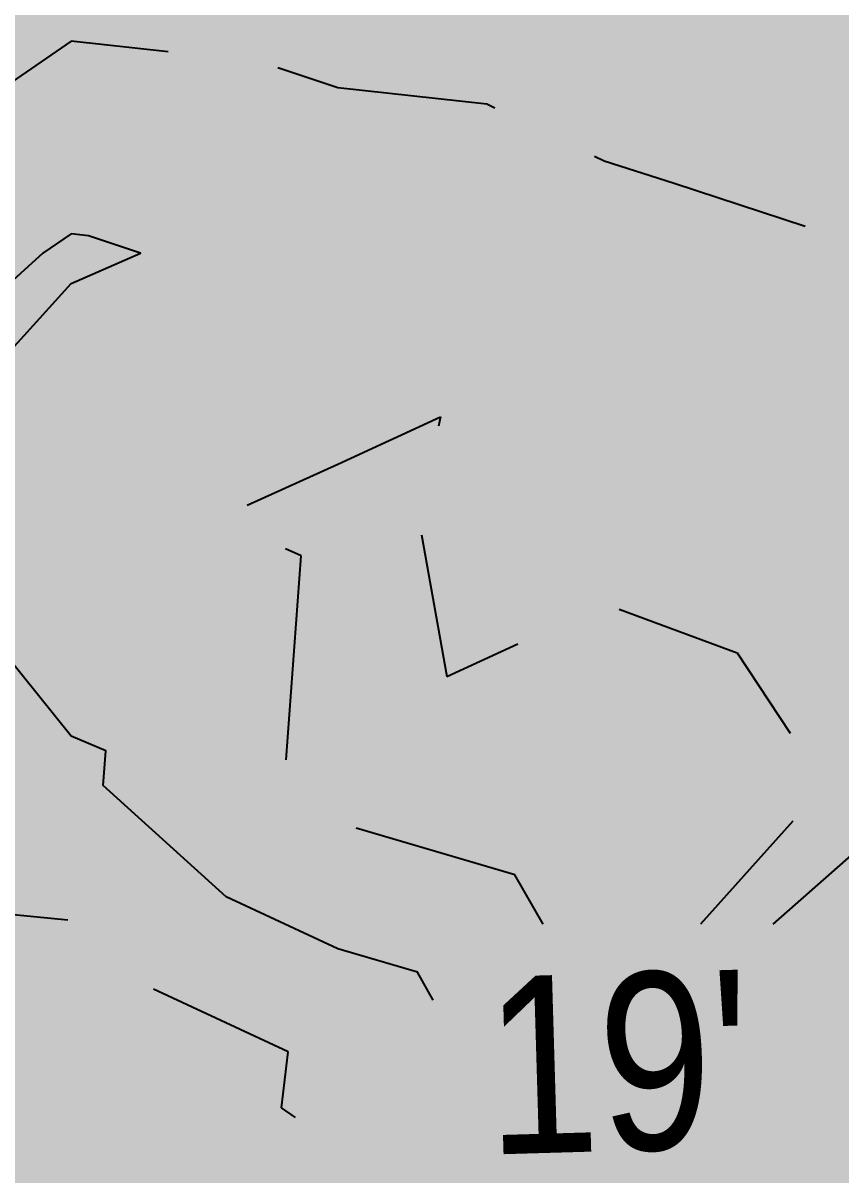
# Model space of a CAD drawing. Extents: x 637633 to 644092, y 5921573 to 5931294.
# Drawn here: x 642576.7 to 642622.7, y 5924962.1 to 5925026.9 of the extents above; entities that cross this region are included whole.
import ezdxf
from ezdxf.enums import TextEntityAlignment as Align

# ---------------------------------------------------------------- set-up
doc = ezdxf.new("R2010")
doc.units = 0
doc.header["$LTSCALE"] = 5
doc.linetypes.add('DASHED2', pattern=[3.75, 2.5, -1.25])
for name, color, linetype in [('Contour_Line_Intermediate', 254, 'Continuous'), ('Contour_Line_Major', 254, 'Continuous'), ('L-BD1', 253, 'Continuous'), ('P-PROPOSED-H', 21, 'Continuous')]:
    doc.layers.add(name, color=color, linetype=linetype)
doc.styles.add('80L', font='ARIALN.TTF', dxfattribs={"height": 10})

msp = doc.modelspace()

# ---------------------------------------------------------------- hatches: boundary and pattern name
at = {"layer": 'P-PROPOSED-H'}
h = msp.add_hatch(color=256, dxfattribs=at)
h.dxf.hatch_style = 1
h.paths.add_polyline_path([(641981.522, 5925496.517), (642047.485, 5925459.162), (642164.854, 5925436.245), (642473.02, 5925272.529), (642644.097, 5925209.272), (642741.21, 5925214.968), (642794.672, 5925172.323), (642938.517, 5925102.573), (643005.054, 5925055.736), (643008.053, 5924955.114), (642806.144, 5924949.192), (641998.486, 5924925.504)])

# ---------------------------------------------------------------- linework, layer by layer
at = {"layer": 'Contour_Line_Intermediate', "linetype": 'DASHED2', "flags": 128}
for points, elevation in [([(642673.498, 5924978.824), (642677.891, 5924984.009), (642673.454, 5924988.026), (642669.431, 5924992.103), (642663.162, 5924992.736), (642654.998, 5924998.995), (642654.53, 5924999.102), (642654.423, 5924999.174), (642641.686, 5925001.263), (642639.414, 5925004.39), (642631.884, 5925006.463), (642624.667, 5925013.982), (642624.513, 5925014.089), (642624.405, 5925014.271), (642613.323, 5925017.902), (642609.396, 5925019.158), (642602.781, 5925022.362), (642594.388, 5925023.283), (642590.125, 5925024.712), (642579.379, 5925025.924), (642569.516, 5925019.119), (642564.37, 5925015.314), (642554.146, 5925018.759), (642549.362, 5925017.035), (642538.542, 5925018.164), (642534.353, 5925018.076), (642524.12, 5925018.749), (642519.344, 5925018.955), (642506.282, 5925015.925), (642504.335, 5925015.622), (642499.745, 5925013.982), (642489.327, 5925006.128), (642478.471, 5924998.995), (642474.318, 5924993.691), (642459.894, 5924984.593), (642459.309, 5924984.189), (642447.015, 5924986.719), (642444.301, 5924986.227), (642431.095, 5924985.81), (642429.292, 5924985.591), (642414.513, 5924984.009), (642414.283, 5924983.987), (642414.222, 5924983.948), (642399.274, 5924978.095), (642392.935, 5924969.022), (642392.555, 5924962.313), (642390.614, 5924954.036), (642387.341, 5924942.121), (642387.742, 5924939.049), (642384.266, 5924934.728), (642379.148, 5924933.939), (642369.257, 5924930.849), (642359.537, 5924929.344), (642354.248, 5924928.901), (642340.679, 5924924.064), (642339.24, 5924923.395), (642325.927, 5924910.771), (642324.231, 5924909.204), (642324.128, 5924909.077), (642323.805, 5924908.652), (642312.152, 5924894.091), (642309.222, 5924891.283), (642296.578, 5924879.104), (642294.213, 5924875.414), (642286.358, 5924864.118), (642279.205, 5924856.914), (642267.333, 5924849.131), (642264.196, 5924847.39), (642262.658, 5924847.596), (642249.187, 5924844.984), (642243.413, 5924843.366), (642234.179, 5924842.368), (642223.559, 5924834.145), (642219.17, 5924825.549), (642217.63, 5924819.159), (642217.406, 5924817.398), (642216.503, 5924812.346)], 808.777), ([(642787.02, 5924829.079), (642787.034, 5924831.682), (642786.234, 5924834.145), (642786.411, 5924846.047), (642784.813, 5924849.131), (642783.504, 5924858.13), (642781.239, 5924864.118), (642780.649, 5924870.265), (642779.668, 5924879.104), (642778.984, 5924883.59), (642777.753, 5924894.091), (642777.484, 5924897.078), (642777.477, 5924909.077), (642777.253, 5924911.833), (642777.297, 5924924.064), (642776.917, 5924926.485), (642774.492, 5924937.421), (642774.225, 5924938.784), (642774.076, 5924939.049), (642768.603, 5924948.156), (642759.484, 5924952.32), (642758.25, 5924952.805), (642746.104, 5924954.036), (642744.794, 5924954.355), (642744.475, 5924954.311), (642731.42, 5924955.988), (642729.466, 5924955.603), (642716.316, 5924955.892), (642714.457, 5924955.71), (642701.345, 5924955.93), (642699.449, 5924956.298), (642687.544, 5924954.036), (642684.44, 5924953.483), (642683.351, 5924952.949), (642669.431, 5924946.661), (642656.033, 5924939.049), (642654.423, 5924937.93), (642641.254, 5924924.064), (642639.414, 5924921.585), (642633.989, 5924918.647), (642624.405, 5924914.323), (642616.405, 5924916.075), (642612.739, 5924924.064), (642613.205, 5924927.866), (642609.396, 5924930.336), (642605.988, 5924935.646), (642600.089, 5924939.049), (642606.139, 5924950.784), (642606.342, 5924954.036), (642596.593, 5924956.238), (642594.388, 5924963.682), (642591.224, 5924965.863), (642591.592, 5924969.022), (642583.263, 5924972.901), (642579.379, 5924976.419), (642572.45, 5924977.09), (642569.028, 5924984.009), (642566.953, 5924986.587), (642564.37, 5924988.726), (642555.523, 5924990.161), (642551.302, 5924998.995), (642550.271, 5924999.904), (642549.362, 5925000.26), (642539.118, 5925003.754), (642534.353, 5925004.862), (642524.786, 5925004.428), (642519.344, 5925005.572), (642507.549, 5924998.995), (642504.335, 5924995.681), (642494.114, 5924984.009), (642489.327, 5924980.17), (642478.991, 5924969.022), (642474.318, 5924964.059), (642468.325, 5924963.038), (642459.309, 5924961.146), (642452.385, 5924962.108), (642444.301, 5924965.733), (642441.963, 5924966.689), (642433.771, 5924969.022), (642429.89, 5924969.619), (642429.292, 5924969.603), (642421.129, 5924969.022), (642414.283, 5924968.131), (642406.238, 5924954.036), (642406.919, 5924946.683), (642410.053, 5924939.049), (642408.966, 5924933.741), (642414.283, 5924926.707), (642416.503, 5924926.28), (642429.292, 5924925.879), (642432.076, 5924926.843), (642444.301, 5924926.91), (642446.008, 5924925.768), (642449.747, 5924924.064), (642444.301, 5924922.782), (642440.217, 5924919.986), (642429.292, 5924920.072), (642426.368, 5924921.143), (642414.283, 5924920.564), (642410.069, 5924919.856), (642399.274, 5924912.543), (642385.413, 5924910.222), (642384.266, 5924909.755), (642371.077, 5924910.894), (642369.257, 5924910.713), (642363.648, 5924909.077), (642354.248, 5924905.147), (642342.57, 5924894.091), (642339.24, 5924890.187), (642327.555, 5924879.104), (642324.231, 5924876.495), (642313.569, 5924864.118), (642309.222, 5924859.229), (642301.422, 5924849.131), (642294.213, 5924840.626), (642287.107, 5924834.145), (642279.205, 5924825.993), (642267.657, 5924822.615), (642264.196, 5924821.178), (642250.279, 5924820.249), (642249.187, 5924820.378), (642246.939, 5924819.159), (642241.531, 5924813.08)], 810.776), ([(642605.949, 5924976.207), (642604.363, 5924978.983), (642594.388, 5924981.913), (642592.956, 5924982.579), (642591.378, 5924984.009), (642592.338, 5924996.948), (642587.496, 5924998.995), (642594.388, 5925002.096), (642600.174, 5925004.772), (642598.958, 5924998.995), (642600.537, 5924990.149), (642609.396, 5924994.242), (642616.875, 5924991.477), (642621.822, 5924984.009), (642614.816, 5924976.207)], 808.777), ([(642618.893, 5924976.207), (642624.405, 5924981.061), (642630.111, 5924974.721), (642639.414, 5924974.706), (642643.433, 5924974.772)], 808.777)]:
    msp.add_lwpolyline(points, dxfattribs=dict(at, elevation=elevation))
at = {"layer": 'Contour_Line_Major', "elevation": 809.776, "flags": 128}
for points in [[(642567.365, 5924998.995), (642579.379, 5925012.271), (642583.285, 5925013.982), (642580.361, 5925014.962), (642579.379, 5925015.072), (642577.798, 5925013.982), (642564.37, 5925001.776)], [(642599.768, 5924971.931), (642598.872, 5924973.5), (642594.388, 5924974.817), (642588.109, 5924977.74), (642581.19, 5924984.009), (642581.335, 5924985.962), (642579.379, 5924986.788), (642573.932, 5924993.556)]]:
    msp.add_lwpolyline(points, dxfattribs=at)

# ---------------------------------------------------------------- texts
at = {"layer": 'L-BD1', "style": '80L'}
msp.add_text("19'", height=9.9972, rotation=1.6799, dxfattribs=at).set_placement((642610.168, 5924968.448), align=Align.MIDDLE)

doc.saveas('drawing.dxf')
